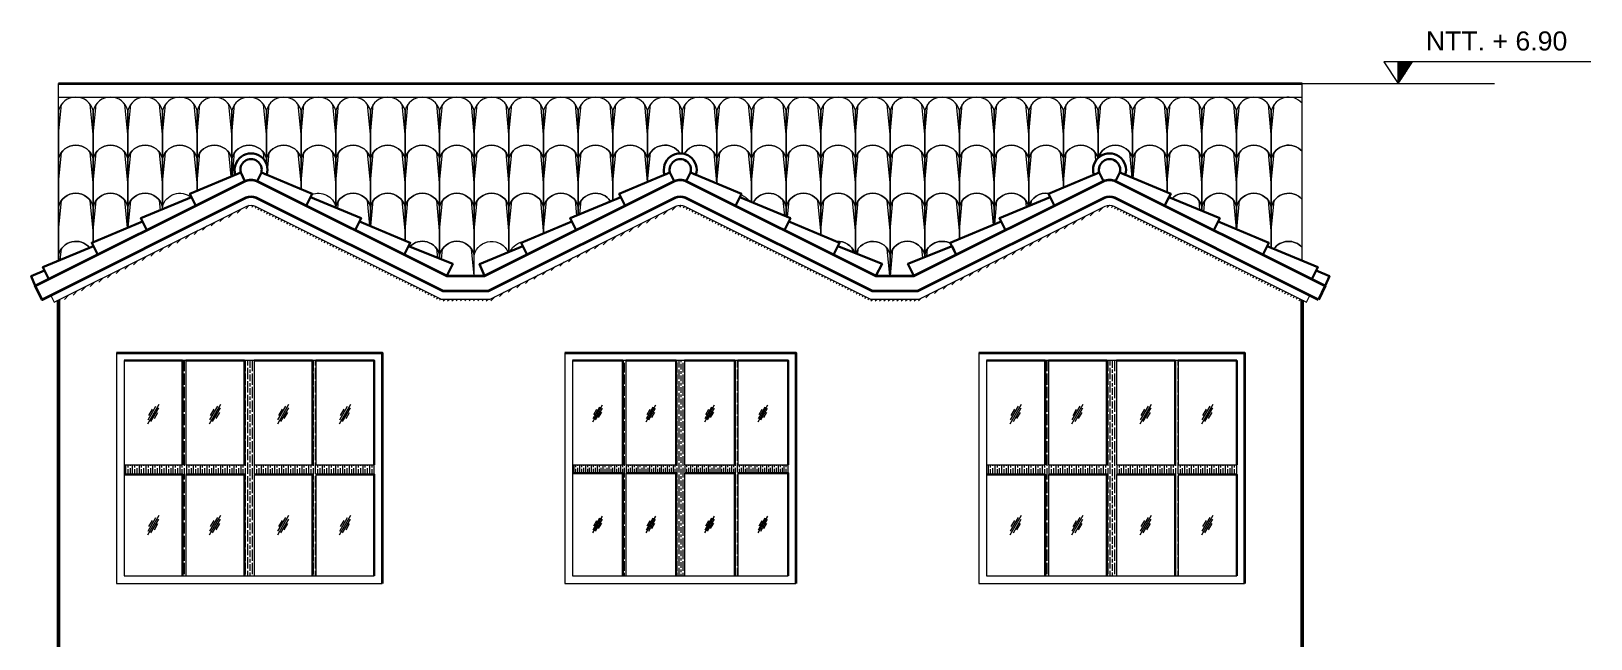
# Model space of a CAD drawing. Extents: x -23.8 to 23.6, y 264.2 to 287.5.
# Drawn here: x 5.19 to 13.29, y 270.2 to 273.36 of the extents above; entities that cross this region are included whole.
import ezdxf
from ezdxf.enums import TextEntityAlignment as Align

# ---------------------------------------------------------------- set-up
doc = ezdxf.new("R2010")
doc.units = 0
doc.header["$LTSCALE"] = 4
doc.linetypes.add('DASHED', pattern=[19.05, 12.7, -6.35])
doc.layers.get('0').update_dxf_attribs({"linetype": 'CONTINUOUS'})
for name, color, linetype, lineweight in [('DETALLE', 55, 'CONTINUOUS', 35), ('MADERA', 43, 'CONTINUOUS', 13), ('MURO', 5, 'CONTINUOUS', 50), ('NIVELES', 31, 'CONTINUOUS', 5), ('SOMBREADO', 21, 'CONTINUOUS', 5), ('TEJA ANDINA', 12, 'CONTINUOUS', 18), ('VENTANA', 140, 'CONTINUOUS', 15)]:
    doc.layers.add(name, color=color, linetype=linetype, lineweight=lineweight)
doc.layers.add('TEXTO', color=7, linetype='CONTINUOUS')
doc.styles.get("Standard").update_dxf_attribs({"font": 'arial.ttf'})

# ---------------------------------------------------------------- blocks, each defined once
blk = doc.blocks.new('NC')
at = {"layer": 'NIVELES', "ltscale": 0.5}
h = blk.add_hatch(dxfattribs=at)
h.set_pattern_fill('ANSI31', color=256, scale=0.001, style=0)
h.set_pattern_definition([(45, (-1491.113117, -560.334688), (-0.00224506403, 0.00224506403), [])])
h.paths.add_polyline_path([(0, 0), (0.0751, 0.1144), (0, 0.1144)])
blk.add_line((1.009, 0.1144), (-0.0751, 0.1144), dxfattribs=at)
at = {"layer": 'NIVELES'}
blk.add_line((0, 0), (0, 0.1144), dxfattribs=at)
at = {"layer": 'NIVELES', "ltscale": 0.5}
blk.add_lwpolyline([(-0.0751, 0.1144), (0, 0), (0.0751, 0.1144)], dxfattribs=at)
blk = doc.blocks.new('*U64')
at = {"xscale": -0.9910590026452635, "yscale": 0.9910590026452635, "zscale": 0.9910590026452635}
blk.add_blockref('NC', (0, 0.001), dxfattribs=at)
at = {"layer": 'TEXTO', "color": 4}
blk.add_attdef('NPT.+0.15', text='', height=0.0991, dxfattribs=at).set_placement((-0.5118, 0.2231), align=Align.MIDDLE_CENTER)

msp = doc.modelspace()

# ---------------------------------------------------------------- hatches: boundary and pattern name
at = {"layer": 'SOMBREADO', "lineweight": 0}
h = msp.add_hatch(dxfattribs=at)
h.set_pattern_fill('ANSI31', color=256, scale=0.005, angle=180)
h.set_pattern_definition([(225, (-3.569041, -11.068639), (0.01122532015, -0.01122532015), [])])
edge = h.paths.add_edge_path()
edge.add_line((5.3327, 271.9593), (5.3327, 271.9482))
edge.add_line((5.3327, 271.9482), (6.3148, 272.4392))
edge.add_arc((6.3327, 272.4034), 0.04, 63.43495, 116.56505, ccw=False)
edge.add_line((6.3506, 272.4392), (7.3186, 271.9552))
edge.add_line((7.3186, 271.9552), (7.5769, 271.9552))
edge.add_line((7.5769, 271.9552), (8.5448, 272.4392))
edge.add_arc((8.5627, 272.4034), 0.04, 63.43495, 116.56505, ccw=False)
edge.add_line((8.5806, 272.4392), (9.5486, 271.9552))
edge.add_line((9.5486, 271.9552), (9.8069, 271.9552))
edge.add_line((9.8069, 271.9552), (10.7748, 272.4392))
edge.add_arc((10.7927, 272.4034), 0.04, 63.43495, 116.56505, ccw=False)
edge.add_line((10.8106, 272.4392), (11.7927, 271.9482))
edge.add_line((11.7927, 271.9482), (11.7927, 271.9593))
edge.add_line((11.7927, 271.9593), (10.8151, 272.4482))
edge.add_arc((10.7927, 272.4034), 0.05, 63.43495, 116.56505)
edge.add_line((10.7704, 272.4482), (9.8045, 271.9652))
edge.add_line((9.8045, 271.9652), (9.5509, 271.9652))
edge.add_line((9.5509, 271.9652), (8.5851, 272.4482))
edge.add_arc((8.5627, 272.4034), 0.05, 63.43495, 116.56505)
edge.add_line((8.5404, 272.4482), (7.5745, 271.9652))
edge.add_line((7.5745, 271.9652), (7.3209, 271.9652))
edge.add_line((7.3209, 271.9652), (6.3551, 272.4482))
edge.add_arc((6.3327, 272.4034), 0.05, 63.43495, 116.56505)
edge.add_line((6.3104, 272.4482), (5.3327, 271.9593))
at = {"layer": 'SOMBREADO'}
h = msp.add_hatch(dxfattribs=at)
h.set_pattern_fill('GOST_WOOD', color=256, scale=0.005867)
h.set_pattern_definition([(90, (8.99148, 46.748338), (0.0352020694, 0), [0.058670116, -0.011734023]), (90, (9.003216, 46.736604), (0.0352020694, 0), [0.0352020694, -0.0088005173, 0.0176010347, -0.0088005173]), (90, (9.01495, 46.719003), (0.0352020694, 0), [0.058670116, -0.011734023])])
h.paths.add_polyline_path([(6.3486, 271.1036), (6.3486, 271.6452), (6.2983, 271.6452), (6.2983, 271.1036), (5.9944, 271.1036), (5.9944, 271.6452), (5.9776, 271.6452), (5.9776, 271.1036), (5.6737, 271.1036), (5.6737, 271.0533), (5.9776, 271.0533), (5.9776, 270.5252), (5.9944, 270.5252), (5.9944, 271.0533), (6.2983, 271.0533), (6.2983, 270.5252), (6.3486, 270.5252), (6.3486, 271.0533), (6.6525, 271.0533), (6.6525, 270.5252), (6.6693, 270.5252), (6.6693, 271.0533), (6.9732, 271.0533), (6.9732, 271.1036), (6.6693, 271.1036), (6.6693, 271.6452), (6.6525, 271.6452), (6.6525, 271.1036)])
h = msp.add_hatch(dxfattribs=at)
h.set_pattern_fill('GOST_WOOD', color=256, scale=0.005057)
h.set_pattern_definition([(90, (10.862665, 77.741653), (0.030339059, 0), [0.050565098, -0.01011302]), (90, (10.872778, 77.73154), (0.030339059, 0), [0.030339059, -0.0075847647, 0.0151695294, -0.0075847647]), (90, (10.88289, 77.71637), (0.030339059, 0), [0.050565098, -0.01011302])])
h.paths.add_polyline_path([(8.5849, 271.1032), (8.5849, 271.6452), (8.5415, 271.6452), (8.5415, 271.1032), (8.2796, 271.1032), (8.2796, 271.6452), (8.2651, 271.6452), (8.2651, 271.1032), (8.0032, 271.1032), (8.0032, 271.0599), (8.2651, 271.0599), (8.2651, 270.5252), (8.2796, 270.5252), (8.2796, 271.0599), (8.5415, 271.0599), (8.5415, 270.5252), (8.5849, 270.5252), (8.5849, 271.0599), (8.8468, 271.0599), (8.8468, 270.5252), (8.8613, 270.5252), (8.8613, 271.0599), (9.1232, 271.0599), (9.1232, 271.1032), (8.8613, 271.1032), (8.8613, 271.6452), (8.8468, 271.6452), (8.8468, 271.1032)])
h = msp.add_hatch(dxfattribs=at)
h.set_pattern_fill('GOST_WOOD', color=256, scale=0.005867)
h.set_pattern_definition([(90, (13.471958, 46.748338), (0.0352020694, 0), [0.058670116, -0.011734023]), (90, (13.483692, 46.736604), (0.0352020694, 0), [0.0352020694, -0.0088005173, 0.0176010347, -0.0088005173]), (90, (13.495426, 46.719003), (0.0352020694, 0), [0.058670116, -0.011734023])])
h.paths.add_polyline_path([(10.8291, 271.1036), (10.8291, 271.6452), (10.7788, 271.6452), (10.7788, 271.1036), (10.4748, 271.1036), (10.4748, 271.6452), (10.4581, 271.6452), (10.4581, 271.1036), (10.1542, 271.1036), (10.1542, 271.0533), (10.4581, 271.0533), (10.4581, 270.5252), (10.4748, 270.5252), (10.4748, 271.0533), (10.7788, 271.0533), (10.7788, 270.5252), (10.8291, 270.5252), (10.8291, 271.0533), (11.133, 271.0533), (11.133, 270.5252), (11.1498, 270.5252), (11.1498, 271.0533), (11.4537, 271.0533), (11.4537, 271.1036), (11.1498, 271.1036), (11.1498, 271.6452), (11.133, 271.6452), (11.133, 271.1036)])

# ---------------------------------------------------------------- linework, layer by layer
at = {"layer": 'DETALLE'}
msp.add_line((5.3327, 273.0852), (11.7927, 273.0852), dxfattribs=at)
at = {"layer": 'DETALLE', "lineweight": 13}
for p, q in [((5.3327, 272.1648), (5.3327, 273.0852)), ((11.7927, 272.1648), (11.7927, 273.0852)), ((5.3327, 273.0152), (11.7927, 273.0152))]:
    msp.add_line(p, q, dxfattribs=at)
at = {"layer": 'DETALLE'}
msp.add_lwpolyline([(11.8777, 271.9616), (10.8196, 272.4906, 0.236068), (10.7659, 272.4906), (9.7951, 272.0052), (9.5604, 272.0052), (8.5896, 272.4906, 0.236068), (8.5359, 272.4906), (7.5651, 272.0052), (7.3304, 272.0052), (6.3596, 272.4906, 0.236068), (6.3059, 272.4906), (5.2478, 271.9616), (5.212, 272.0331), (6.3014, 272.5779, -0.236068), (6.364, 272.5779), (7.3493, 272.0852), (7.5462, 272.0852), (8.5314, 272.5779, -0.236068), (8.594, 272.5779), (9.5793, 272.0852), (9.7762, 272.0852), (10.7614, 272.5779, -0.236068), (10.824, 272.5779), (11.9135, 272.0331)], format="xyb", close=True, dxfattribs=at)
at = {"layer": 'DETALLE', "color": 253, "lineweight": 13}
msp.add_lwpolyline([(5.2925, 271.9839), (5.3104, 271.9482), (6.3104, 272.4482, -0.236068), (6.3551, 272.4482), (7.3209, 271.9652), (7.5745, 271.9652), (8.5404, 272.4482, -0.236068), (8.5851, 272.4482), (9.5509, 271.9652), (9.8045, 271.9652), (10.7704, 272.4482, -0.236068), (10.8151, 272.4482), (11.8151, 271.9482), (11.833, 271.9839)], format="xyb", dxfattribs=at)
at = {"layer": 'MADERA'}
for points in [[(6.9732, 271.6452), (5.6737, 271.6452), (5.6737, 270.5252), (6.9732, 270.5252)], [(6.9732, 271.6452), (5.6737, 271.6452), (5.6737, 270.5252), (6.9732, 270.5252)], [(5.9776, 271.6452), (5.6737, 271.6452), (5.6737, 271.1036), (5.9776, 271.1036)], [(6.2983, 271.6452), (5.9944, 271.6452), (5.9944, 271.1036), (6.2983, 271.1036)], [(6.6525, 271.6452), (6.3486, 271.6452), (6.3486, 271.1036), (6.6525, 271.1036)], [(6.9732, 271.6452), (6.6693, 271.6452), (6.6693, 271.1036), (6.9732, 271.1036)], [(9.1232, 271.6452), (8.0032, 271.6452), (8.0032, 270.5252), (9.1232, 270.5252)], [(9.1232, 271.6452), (8.0032, 271.6452), (8.0032, 270.5252), (9.1232, 270.5252)], [(8.2651, 271.6452), (8.0032, 271.6452), (8.0032, 271.1032), (8.2651, 271.1032)], [(8.5415, 271.6452), (8.2796, 271.6452), (8.2796, 271.1032), (8.5415, 271.1032)], [(8.8468, 271.6452), (8.5849, 271.6452), (8.5849, 271.1032), (8.8468, 271.1032)], [(9.1232, 271.6452), (8.8613, 271.6452), (8.8613, 271.1032), (9.1232, 271.1032)], [(11.4537, 271.6452), (10.1532, 271.6452), (10.1532, 270.5252), (11.4537, 270.5252)], [(11.4537, 271.6452), (10.1542, 271.6452), (10.1542, 270.5252), (11.4537, 270.5252)], [(10.4581, 271.6452), (10.1542, 271.6452), (10.1542, 271.1036), (10.4581, 271.1036)], [(10.7788, 271.6452), (10.4748, 271.6452), (10.4748, 271.1036), (10.7788, 271.1036)], [(11.133, 271.6452), (10.8291, 271.6452), (10.8291, 271.1036), (11.133, 271.1036)], [(11.4537, 271.6452), (11.1498, 271.6452), (11.1498, 271.1036), (11.4537, 271.1036)], [(5.9776, 271.0533), (5.6737, 271.0533), (5.6737, 270.5252), (5.9776, 270.5252)], [(6.2983, 271.0533), (5.9944, 271.0533), (5.9944, 270.5252), (6.2983, 270.5252)], [(6.6525, 271.0533), (6.3486, 271.0533), (6.3486, 270.5252), (6.6525, 270.5252)], [(6.9732, 271.0533), (6.6693, 271.0533), (6.6693, 270.5252), (6.9732, 270.5252)], [(8.2651, 271.0599), (8.0032, 271.0599), (8.0032, 270.5252), (8.2651, 270.5252)], [(8.5415, 271.0599), (8.2796, 271.0599), (8.2796, 270.5252), (8.5415, 270.5252)], [(8.8468, 271.0599), (8.5849, 271.0599), (8.5849, 270.5252), (8.8468, 270.5252)], [(9.1232, 271.0599), (8.8613, 271.0599), (8.8613, 270.5252), (9.1232, 270.5252)], [(10.4581, 271.0533), (10.1542, 271.0533), (10.1542, 270.5252), (10.4581, 270.5252)], [(10.7788, 271.0533), (10.4748, 271.0533), (10.4748, 270.5252), (10.7788, 270.5252)], [(11.133, 271.0533), (10.8291, 271.0533), (10.8291, 270.5252), (11.133, 270.5252)], [(11.4537, 271.0533), (11.1498, 271.0533), (11.1498, 270.5252), (11.4537, 270.5252)]]:
    msp.add_lwpolyline(points, close=True, dxfattribs=at)
at = {"layer": 'MADERA', "lineweight": 30}
for points in [[(5.6737, 271.6452), (5.9776, 271.6452), (5.9776, 271.1036)], [(5.9944, 271.6452), (6.2983, 271.6452), (6.2983, 271.1036)], [(6.3486, 271.6452), (6.6525, 271.6452), (6.6525, 271.1036)], [(6.6693, 271.6452), (6.9732, 271.6452), (6.9732, 271.1036)], [(8.0032, 271.6452), (8.2651, 271.6452), (8.2651, 271.1032)], [(8.2796, 271.6452), (8.5415, 271.6452), (8.5415, 271.1032)], [(8.5849, 271.6452), (8.8468, 271.6452), (8.8468, 271.1032)], [(8.8613, 271.6452), (9.1232, 271.6452), (9.1232, 271.1032)], [(10.1542, 271.6452), (10.4581, 271.6452), (10.4581, 271.1036)], [(10.4748, 271.6452), (10.7788, 271.6452), (10.7788, 271.1036)], [(10.8291, 271.6452), (11.133, 271.6452), (11.133, 271.1036)], [(11.1498, 271.6452), (11.4537, 271.6452), (11.4537, 271.1036)], [(5.6737, 271.0533), (5.9776, 271.0533), (5.9776, 270.5252)], [(5.9944, 271.0533), (6.2983, 271.0533), (6.2983, 270.5252)], [(6.3486, 271.0533), (6.6525, 271.0533), (6.6525, 270.5252)], [(6.6693, 271.0533), (6.9732, 271.0533), (6.9732, 270.5252)], [(8.0032, 271.0599), (8.2651, 271.0599), (8.2651, 270.5252)], [(8.2796, 271.0599), (8.5415, 271.0599), (8.5415, 270.5252)], [(8.5849, 271.0599), (8.8468, 271.0599), (8.8468, 270.5252)], [(8.8613, 271.0599), (9.1232, 271.0599), (9.1232, 270.5252)], [(10.1542, 271.0533), (10.4581, 271.0533), (10.4581, 270.5252)], [(10.4748, 271.0533), (10.7788, 271.0533), (10.7788, 270.5252)], [(10.8291, 271.0533), (11.133, 271.0533), (11.133, 270.5252)], [(11.1498, 271.0533), (11.4537, 271.0533), (11.4537, 270.5252)]]:
    msp.add_lwpolyline(points, dxfattribs=at)
at = {"layer": 'MURO'}
for p, q in [((5.3327, 266.3352), (5.3327, 271.9593)), ((11.7927, 266.3352), (11.7927, 271.9593))]:
    msp.add_line(p, q, dxfattribs=at)
at = {"layer": 'NIVELES', "linetype": 'DASHED', "ltscale": 0.1}
msp.add_line((11.7927, 273.0852), (12.7927, 273.0852), dxfattribs=at)
at = {"layer": 'TEJA ANDINA'}
for p, q in [((5.3327, 272.8202), (5.3476, 272.9769)), ((5.5127, 272.8202), (5.4979, 272.9769)), ((5.5127, 272.8202), (5.5276, 272.9769)), ((5.6927, 272.8202), (5.6779, 272.9769)), ((5.6927, 272.8202), (5.7076, 272.9769)), ((5.8727, 272.8202), (5.8579, 272.9769)), ((5.8727, 272.8202), (5.8876, 272.9769)), ((6.0527, 272.8202), (6.0379, 272.9769)), ((6.0527, 272.8202), (6.0676, 272.9769)), ((6.2327, 272.8202), (6.2179, 272.9769)), ((6.2327, 272.8202), (6.2476, 272.9769)), ((6.4127, 272.8202), (6.3979, 272.9769)), ((6.4127, 272.8202), (6.4276, 272.9769)), ((6.5927, 272.8202), (6.5779, 272.9769)), ((6.5927, 272.8202), (6.6076, 272.9769)), ((6.7727, 272.8202), (6.7579, 272.9769)), ((6.7727, 272.8202), (6.7876, 272.9769)), ((6.9527, 272.8202), (6.9379, 272.9769)), ((6.9527, 272.8202), (6.9676, 272.9769)), ((7.1327, 272.8202), (7.1179, 272.9769)), ((7.1327, 272.8202), (7.1476, 272.9769)), ((7.3127, 272.8202), (7.2979, 272.9769)), ((7.3127, 272.8202), (7.3276, 272.9769)), ((7.4927, 272.8202), (7.4779, 272.9769)), ((7.4927, 272.8202), (7.5076, 272.9769)), ((7.6727, 272.8202), (7.6579, 272.9769)), ((7.6727, 272.8202), (7.6876, 272.9769)), ((7.8527, 272.8202), (7.8379, 272.9769)), ((7.8527, 272.8202), (7.8676, 272.9769)), ((8.0327, 272.8202), (8.0179, 272.9769)), ((8.0327, 272.8202), (8.0476, 272.9769)), ((8.2127, 272.8202), (8.1979, 272.9769)), ((8.2127, 272.8202), (8.2276, 272.9769)), ((8.3927, 272.8202), (8.3779, 272.9769)), ((8.3927, 272.8202), (8.4076, 272.9769)), ((8.5727, 272.8202), (8.5579, 272.9769)), ((8.5727, 272.8202), (8.5876, 272.9769)), ((8.7527, 272.8202), (8.7379, 272.9769)), ((8.7527, 272.8202), (8.7676, 272.9769)), ((8.9327, 272.8202), (8.9179, 272.9769)), ((8.9327, 272.8202), (8.9476, 272.9769)), ((9.1127, 272.8202), (9.0979, 272.9769)), ((9.1127, 272.8202), (9.1276, 272.9769)), ((9.2927, 272.8202), (9.2779, 272.9769)), ((9.2927, 272.8202), (9.3076, 272.9769)), ((9.4727, 272.8202), (9.4579, 272.9769)), ((9.4727, 272.8202), (9.4876, 272.9769)), ((9.6527, 272.8202), (9.6379, 272.9769)), ((9.6527, 272.8202), (9.6676, 272.9769)), ((9.8327, 272.8202), (9.8179, 272.9769)), ((9.8327, 272.8202), (9.8476, 272.9769)), ((10.0127, 272.8202), (9.9979, 272.9769)), ((10.0127, 272.8202), (10.0276, 272.9769)), ((10.1927, 272.8202), (10.1779, 272.9769)), ((10.1927, 272.8202), (10.2076, 272.9769)), ((10.3727, 272.8202), (10.3579, 272.9769)), ((10.3727, 272.8202), (10.3876, 272.9769)), ((10.5527, 272.8202), (10.5379, 272.9769)), ((10.5527, 272.8202), (10.5676, 272.9769)), ((10.7327, 272.8202), (10.7179, 272.9769)), ((10.7327, 272.8202), (10.7476, 272.9769)), ((10.9127, 272.8202), (10.8979, 272.9769)), ((10.9127, 272.8202), (10.9276, 272.9769)), ((11.0927, 272.8202), (11.0779, 272.9769)), ((11.0927, 272.8202), (11.1076, 272.9769)), ((11.2727, 272.8202), (11.2579, 272.9769)), ((11.2727, 272.8202), (11.2876, 272.9769)), ((11.4527, 272.8202), (11.4379, 272.9769)), ((11.4527, 272.8202), (11.4676, 272.9769)), ((11.6327, 272.8202), (11.6179, 272.9769)), ((11.6327, 272.8202), (11.6476, 272.9769)), ((5.3327, 272.5702), (5.3476, 272.7269)), ((5.5127, 272.5702), (5.4979, 272.7269)), ((5.5127, 272.5702), (5.5276, 272.7269)), ((5.6927, 272.5702), (5.6779, 272.7269)), ((5.6927, 272.5702), (5.7076, 272.7269)), ((5.8727, 272.5702), (5.8579, 272.7269)), ((5.8727, 272.5702), (5.8876, 272.7269)), ((6.0527, 272.5702), (6.0379, 272.7269)), ((6.0527, 272.5702), (6.0676, 272.7269)), ((6.2297, 272.6021), (6.2179, 272.7269)), ((6.236, 272.6047), (6.2476, 272.7269)), ((6.4016, 272.6878), (6.3979, 272.7269)), ((6.4165, 272.6101), (6.4276, 272.7269)), ((6.5927, 272.5702), (6.5779, 272.7269)), ((6.5927, 272.5702), (6.6076, 272.7269)), ((6.7727, 272.5702), (6.7579, 272.7269)), ((6.7727, 272.5702), (6.7876, 272.7269)), ((6.9527, 272.5702), (6.9379, 272.7269)), ((6.9527, 272.5702), (6.9676, 272.7269)), ((7.1327, 272.5702), (7.1179, 272.7269)), ((7.1327, 272.5702), (7.1476, 272.7269)), ((7.3127, 272.5702), (7.2979, 272.7269)), ((7.3127, 272.5702), (7.3276, 272.7269)), ((7.4927, 272.5702), (7.4779, 272.7269)), ((7.4927, 272.5702), (7.5076, 272.7269)), ((7.6727, 272.5702), (7.6579, 272.7269)), ((7.6727, 272.5702), (7.6876, 272.7269)), ((7.8527, 272.5702), (7.8379, 272.7269)), ((7.8527, 272.5702), (7.8676, 272.7269)), ((8.0327, 272.5702), (8.0179, 272.7269)), ((8.0327, 272.5702), (8.0476, 272.7269)), ((8.2127, 272.5702), (8.1979, 272.7269)), ((8.2127, 272.5702), (8.2276, 272.7269)), ((8.3924, 272.5741), (8.3779, 272.7269)), ((8.3931, 272.5744), (8.4076, 272.7269)), ((8.5583, 272.7225), (8.5579, 272.7269)), ((8.5868, 272.7191), (8.5876, 272.7269)), ((8.7527, 272.5702), (8.7379, 272.7269)), ((8.7527, 272.5702), (8.7676, 272.7269)), ((8.9327, 272.5702), (8.9179, 272.7269)), ((8.9327, 272.5702), (8.9476, 272.7269)), ((9.1127, 272.5702), (9.0979, 272.7269)), ((9.1127, 272.5702), (9.1276, 272.7269)), ((9.2927, 272.5702), (9.2779, 272.7269)), ((9.2927, 272.5702), (9.3076, 272.7269)), ((9.4727, 272.5702), (9.4579, 272.7269)), ((9.4727, 272.5702), (9.4876, 272.7269)), ((9.6527, 272.5702), (9.6379, 272.7269)), ((9.6527, 272.5702), (9.6676, 272.7269)), ((9.8327, 272.5702), (9.8179, 272.7269)), ((9.8327, 272.5702), (9.8476, 272.7269)), ((10.0127, 272.5702), (9.9979, 272.7269)), ((10.0127, 272.5702), (10.0276, 272.7269)), ((10.1927, 272.5702), (10.1779, 272.7269)), ((10.1927, 272.5702), (10.2076, 272.7269)), ((10.3727, 272.5702), (10.3579, 272.7269)), ((10.3727, 272.5702), (10.3876, 272.7269)), ((10.5527, 272.5702), (10.5379, 272.7269)), ((10.5527, 272.5702), (10.5676, 272.7269)), ((10.7219, 272.685), (10.7179, 272.7269)), ((10.7458, 272.7086), (10.7476, 272.7269)), ((10.9103, 272.596), (10.8979, 272.7269)), ((10.915, 272.5941), (10.9276, 272.7269)), ((11.0927, 272.5702), (11.0779, 272.7269)), ((11.0927, 272.5702), (11.1076, 272.7269)), ((11.2727, 272.5702), (11.2579, 272.7269)), ((11.2727, 272.5702), (11.2876, 272.7269)), ((11.4527, 272.5702), (11.4379, 272.7269)), ((11.4527, 272.5702), (11.4676, 272.7269)), ((11.6327, 272.5702), (11.6179, 272.7269)), ((11.6327, 272.5702), (11.6476, 272.7269)), ((5.3327, 272.3202), (5.3476, 272.4769)), ((5.5127, 272.3202), (5.4979, 272.4769)), ((5.5127, 272.3202), (5.5276, 272.4769)), ((5.6913, 272.3353), (5.6779, 272.4769)), ((5.6943, 272.3365), (5.7076, 272.4769)), ((5.8625, 272.428), (5.8579, 272.4769)), ((6.7837, 272.436), (6.7876, 272.4769)), ((6.9504, 272.3452), (6.9379, 272.4769)), ((6.9549, 272.3433), (6.9676, 272.4769)), ((7.1327, 272.3202), (7.1179, 272.4769)), ((7.1327, 272.3202), (7.1476, 272.4769)), ((7.3127, 272.3202), (7.2979, 272.4769)), ((7.3127, 272.3202), (7.3276, 272.4769)), ((7.4927, 272.3202), (7.4779, 272.4769)), ((7.4927, 272.3202), (7.5076, 272.4769)), ((7.6727, 272.3202), (7.6579, 272.4769)), ((7.6727, 272.3202), (7.6876, 272.4769)), ((7.8527, 272.3202), (7.8379, 272.4769)), ((7.8527, 272.3202), (7.8676, 272.4769)), ((8.0252, 272.4), (8.0179, 272.4769)), ((8.0409, 272.4066), (8.0476, 272.4769)), ((8.1983, 272.4719), (8.1979, 272.4769)), ((8.9464, 272.464), (8.9476, 272.4769)), ((9.1054, 272.3979), (9.0979, 272.4769)), ((9.1195, 272.392), (9.1276, 272.4769)), ((9.2927, 272.3202), (9.2779, 272.4769)), ((9.2927, 272.3202), (9.3076, 272.4769)), ((9.4727, 272.3202), (9.4579, 272.4769)), ((9.4727, 272.3202), (9.4876, 272.4769)), ((9.6527, 272.3202), (9.6379, 272.4769)), ((9.6527, 272.3202), (9.6676, 272.4769)), ((9.8327, 272.3202), (9.8179, 272.4769)), ((9.8327, 272.3202), (9.8476, 272.4769)), ((10.0127, 272.3202), (9.9979, 272.4769)), ((10.0127, 272.3202), (10.0276, 272.4769)), ((10.1898, 272.3513), (10.1779, 272.4769)), ((10.1959, 272.3538), (10.2076, 272.4769)), ((10.361, 272.444), (10.3579, 272.4769)), ((10.3854, 272.4541), (10.3876, 272.4769)), ((11.2625, 272.4282), (11.2579, 272.4769)), ((11.2822, 272.42), (11.2876, 272.4769)), ((11.452, 272.3279), (11.4379, 272.4769)), ((11.4534, 272.3273), (11.4676, 272.4769)), ((11.6327, 272.3202), (11.6179, 272.4769)), ((11.6327, 272.3202), (11.6476, 272.4769)), ((5.3421, 272.1687), (5.3476, 272.2269)), ((7.3024, 272.1793), (7.2979, 272.2269)), ((7.3223, 272.1713), (7.3276, 272.2269)), ((7.4913, 272.0852), (7.4779, 272.2269)), ((9.4596, 272.2086), (9.4579, 272.2269)), ((9.4849, 272.1984), (9.4876, 272.2269)), ((9.6513, 272.0852), (9.6379, 272.2269)), ((9.6541, 272.0852), (9.6676, 272.2269)), ((9.8224, 272.1791), (9.8179, 272.2269)), ((9.8439, 272.1877), (9.8476, 272.2269)), ((11.6474, 272.2251), (11.6476, 272.2269))]:
    msp.add_line(p, q, dxfattribs=at)
for points in [[(5.5127, 272.9452, 0.777778), (5.3327, 272.9452), (5.3327, 272.6952, -0.777778), (5.5127, 272.6952)], [(5.6927, 272.9452, 0.777778), (5.5127, 272.9452), (5.5127, 272.6952, -0.777778), (5.6927, 272.6952)], [(5.8727, 272.9452, 0.777778), (5.6927, 272.9452), (5.6927, 272.6952, -0.777778), (5.8727, 272.6952)], [(6.0527, 272.9452, 0.777778), (5.8727, 272.9452), (5.8727, 272.6952, -0.777778), (6.0527, 272.6952)], [(6.2327, 272.9452, 0.777778), (6.0527, 272.9452), (6.0527, 272.6952, -0.777778), (6.2327, 272.6952)], [(6.4127, 272.9452, 0.777778), (6.2327, 272.9452), (6.2327, 272.6952, -0.777778), (6.4127, 272.6952)], [(6.5927, 272.9452, 0.777778), (6.4127, 272.9452), (6.4127, 272.6952, -0.777778), (6.5927, 272.6952)], [(6.7727, 272.9452, 0.777778), (6.5927, 272.9452), (6.5927, 272.6952, -0.777778), (6.7727, 272.6952)], [(6.9527, 272.9452, 0.777778), (6.7727, 272.9452), (6.7727, 272.6952, -0.777778), (6.9527, 272.6952)], [(7.1327, 272.9452, 0.777778), (6.9527, 272.9452), (6.9527, 272.6952, -0.777778), (7.1327, 272.6952)], [(7.3127, 272.9452, 0.777778), (7.1327, 272.9452), (7.1327, 272.6952, -0.777778), (7.3127, 272.6952)], [(7.4927, 272.9452, 0.777778), (7.3127, 272.9452), (7.3127, 272.6952, -0.777778), (7.4927, 272.6952)], [(7.6727, 272.9452, 0.777778), (7.4927, 272.9452), (7.4927, 272.6952, -0.777778), (7.6727, 272.6952)], [(7.8527, 272.9452, 0.777778), (7.6727, 272.9452), (7.6727, 272.6952, -0.777778), (7.8527, 272.6952)], [(8.0327, 272.9452, 0.777778), (7.8527, 272.9452), (7.8527, 272.6952, -0.777778), (8.0327, 272.6952)], [(8.2127, 272.9452, 0.777778), (8.0327, 272.9452), (8.0327, 272.6952, -0.777778), (8.2127, 272.6952)], [(8.3927, 272.9452, 0.777778), (8.2127, 272.9452), (8.2127, 272.6952, -0.777778), (8.3927, 272.6952)], [(8.9327, 272.9452, 0.777778), (8.7527, 272.9452), (8.7527, 272.6952, -0.777778), (8.9327, 272.6952)], [(9.1127, 272.9452, 0.777778), (8.9327, 272.9452), (8.9327, 272.6952, -0.777778), (9.1127, 272.6952)], [(9.2927, 272.9452, 0.777778), (9.1127, 272.9452), (9.1127, 272.6952, -0.777778), (9.2927, 272.6952)], [(9.4727, 272.9452, 0.777778), (9.2927, 272.9452), (9.2927, 272.6952, -0.777778), (9.4727, 272.6952)], [(9.6527, 272.9452, 0.777778), (9.4727, 272.9452), (9.4727, 272.6952, -0.777778), (9.6527, 272.6952)], [(9.8327, 272.9452, 0.777778), (9.6527, 272.9452), (9.6527, 272.6952, -0.777778), (9.8327, 272.6952)], [(10.0127, 272.9452, 0.777778), (9.8327, 272.9452), (9.8327, 272.6952, -0.777778), (10.0127, 272.6952)], [(10.1927, 272.9452, 0.777778), (10.0127, 272.9452), (10.0127, 272.6952, -0.777778), (10.1927, 272.6952)], [(10.3727, 272.9452, 0.777778), (10.1927, 272.9452), (10.1927, 272.6952, -0.777778), (10.3727, 272.6952)], [(10.5527, 272.9452, 0.777778), (10.3727, 272.9452), (10.3727, 272.6952, -0.777778), (10.5527, 272.6952)], [(10.7327, 272.9452, 0.777778), (10.5527, 272.9452), (10.5527, 272.6952, -0.777778), (10.7327, 272.6952)], [(10.9127, 272.9452, 0.777778), (10.7327, 272.9452), (10.7327, 272.6952, -0.777778), (10.9127, 272.6952)], [(11.0927, 272.9452, 0.777778), (10.9127, 272.9452), (10.9127, 272.6952, -0.777778), (11.0927, 272.6952)], [(11.2727, 272.9452, 0.777778), (11.0927, 272.9452), (11.0927, 272.6952, -0.777778), (11.2727, 272.6952)], [(11.4527, 272.9452, 0.777778), (11.2727, 272.9452), (11.2727, 272.6952, -0.777778), (11.4527, 272.6952)], [(11.6327, 272.9452, 0.777778), (11.4527, 272.9452), (11.4527, 272.6952, -0.777778), (11.6327, 272.6952)], [(5.5127, 272.6952, 0.777778), (5.3327, 272.6952), (5.3327, 272.4452, -0.777778), (5.5127, 272.4452)], [(5.6927, 272.6952, 0.777778), (5.5127, 272.6952), (5.5127, 272.4452, -0.777778), (5.6927, 272.4452)], [(5.8727, 272.6952, 0.777778), (5.6927, 272.6952), (5.6927, 272.4452, -0.777778), (5.8727, 272.4452)], [(6.9527, 272.6952, 0.777778), (6.7727, 272.6952), (6.7727, 272.4452, -0.777778), (6.9527, 272.4452)], [(7.1327, 272.6952, 0.777778), (6.9527, 272.6952), (6.9527, 272.4452, -0.777778), (7.1327, 272.4452)], [(7.3127, 272.6952, 0.777778), (7.1327, 272.6952), (7.1327, 272.4452, -0.777778), (7.3127, 272.4452)], [(7.4927, 272.6952, 0.777778), (7.3127, 272.6952), (7.3127, 272.4452, -0.777778), (7.4927, 272.4452)], [(7.6727, 272.6952, 0.777778), (7.4927, 272.6952), (7.4927, 272.4452, -0.777778), (7.6727, 272.4452)], [(7.8527, 272.6952, 0.777778), (7.6727, 272.6952), (7.6727, 272.4452, -0.777778), (7.8527, 272.4452)], [(8.0327, 272.6952, 0.777778), (7.8527, 272.6952), (7.8527, 272.4452, -0.777778), (8.0327, 272.4452)], [(9.2927, 272.6952, 0.777778), (9.1127, 272.6952), (9.1127, 272.4452, -0.777778), (9.2927, 272.4452)], [(9.4727, 272.6952, 0.777778), (9.2927, 272.6952), (9.2927, 272.4452, -0.777778), (9.4727, 272.4452)], [(9.6527, 272.6952, 0.777778), (9.4727, 272.6952), (9.4727, 272.4452, -0.777778), (9.6527, 272.4452)], [(9.8327, 272.6952, 0.777778), (9.6527, 272.6952), (9.6527, 272.4452, -0.777778), (9.8327, 272.4452)], [(10.0127, 272.6952, 0.777778), (9.8327, 272.6952), (9.8327, 272.4452, -0.777778), (10.0127, 272.4452)], [(10.1927, 272.6952, 0.777778), (10.0127, 272.6952), (10.0127, 272.4452, -0.777778), (10.1927, 272.4452)], [(10.3727, 272.6952, 0.777778), (10.1927, 272.6952), (10.1927, 272.4452, -0.777778), (10.3727, 272.4452)], [(11.4527, 272.6952, 0.777778), (11.2727, 272.6952), (11.2727, 272.4452, -0.777778), (11.4527, 272.4452)], [(11.6327, 272.6952, 0.777778), (11.4527, 272.6952), (11.4527, 272.4452, -0.777778), (11.6327, 272.4452)], [(7.4927, 272.4452, 0.777778), (7.3127, 272.4452), (7.3127, 272.1952, -0.777778), (7.4927, 272.1952)], [(9.8327, 272.4452, 0.777778), (9.6527, 272.4452), (9.6527, 272.1952, -0.777778), (9.8327, 272.1952)]]:
    msp.add_lwpolyline(points, format="xyb", close=True, dxfattribs=at)
for points in [[(8.5727, 272.722), (8.5727, 272.9452, 0.777778), (8.3927, 272.9452), (8.3927, 272.6952, -0.655927), (8.5609, 272.7226, -0.655927)], [(8.5831, 272.7201, -0.667018), (8.7527, 272.6952), (8.7527, 272.9452, 0.777778), (8.5727, 272.9452), (8.5727, 272.722)], [(11.7927, 272.9834, 0.604874), (11.6327, 272.9452), (11.6327, 272.6952, -0.604874), (11.7927, 272.7334, -0.604874)], [(6.0527, 272.5286), (6.0527, 272.6952, 0.777778), (5.8727, 272.6952), (5.8727, 272.4452, -0.549663), (6.0217, 272.4941)], [(6.2327, 272.6033), (6.2327, 272.6952, 0.777778), (6.0527, 272.6952), (6.0527, 272.5286)], [(6.4127, 272.6674), (6.4127, 272.6952, 0.777778), (6.2327, 272.6952), (6.2327, 272.6033)], [(6.5927, 272.5369), (6.5927, 272.6952, 0.777778), (6.4127, 272.6952), (6.4127, 272.6674)], [(6.648, 272.5085, -0.454217), (6.7727, 272.4452), (6.7727, 272.6952, 0.777778), (6.5927, 272.6952), (6.5927, 272.5369)], [(8.2127, 272.4779), (8.2127, 272.6952, 0.777778), (8.0327, 272.6952), (8.0327, 272.4452, -0.654345), (8.2006, 272.4729, -0.654345)], [(8.3927, 272.5743), (8.3927, 272.6952, 0.777778), (8.2127, 272.6952), (8.2127, 272.4779)], [(8.5609, 272.7226, 0.655927), (8.3927, 272.6952), (8.3927, 272.5743)], [(8.7527, 272.566), (8.7527, 272.6952, 0.667018), (8.5831, 272.7201)], [(8.9327, 272.4696), (8.9327, 272.6952, 0.777778), (8.7527, 272.6952), (8.7527, 272.566)], [(8.9409, 272.4662, -0.684554), (9.1127, 272.4452), (9.1127, 272.6952, 0.777778), (8.9327, 272.6952), (8.9327, 272.4696)], [(10.5527, 272.5452), (10.5527, 272.6952, 0.777778), (10.3727, 272.6952), (10.3727, 272.4452, -0.388945), (10.4777, 272.514)], [(10.7327, 272.6952, 0.777778), (10.5527, 272.6952), (10.5527, 272.5452)], [(10.9127, 272.595), (10.9127, 272.6952, 0.777778), (10.7327, 272.6952)], [(11.0927, 272.5203), (11.0927, 272.6952, 0.777778), (10.9127, 272.6952), (10.9127, 272.595)], [(11.1174, 272.4884, -0.579823), (11.2727, 272.4452), (11.2727, 272.6952, 0.777778), (11.0927, 272.6952), (11.0927, 272.5203)], [(11.7927, 272.7334, 0.604874), (11.6327, 272.6952), (11.6327, 272.4452, -0.604874), (11.7927, 272.4834, -0.604874)], [(5.5127, 272.2611), (5.5127, 272.4452, 0.777778), (5.3327, 272.4452), (5.3327, 272.1952, -0.612609), (5.4941, 272.2318)], [(5.6927, 272.3359), (5.6927, 272.4452, 0.777778), (5.5127, 272.4452), (5.5127, 272.2611)], [(5.8727, 272.4322), (5.8727, 272.4452, 0.777778), (5.6927, 272.4452), (5.6927, 272.3359)], [(6.9527, 272.3442), (6.9527, 272.4452, 0.777778), (6.7727, 272.4452), (6.7727, 272.4405)], [(7.1327, 272.2695), (7.1327, 272.4452, 0.777778), (6.9527, 272.4452), (6.9527, 272.3442)], [(7.1569, 272.2379, -0.582557), (7.3127, 272.1952), (7.3127, 272.4452, 0.777778), (7.1327, 272.4452), (7.1327, 272.2695)], [(7.6727, 272.2105), (7.6727, 272.4452, 0.777778), (7.4927, 272.4452), (7.4927, 272.1952, -0.718514), (7.6682, 272.2086)], [(7.8527, 272.3068), (7.8527, 272.4452, 0.777778), (7.6727, 272.4452), (7.6727, 272.2105)], [(8.0327, 272.4032), (8.0327, 272.4452, 0.777778), (7.8527, 272.4452), (7.8527, 272.3068)], [(8.2006, 272.4729, 0.654345), (8.0327, 272.4452), (8.0327, 272.4032)], [(8.237, 272.488, -0.051145), (8.2517, 272.5, -0.051145)], [(8.8779, 272.5083, -0.14499), (8.919, 272.4753, -0.14499)], [(9.1127, 272.3949), (9.1127, 272.4452, 0.684554), (8.9409, 272.4662)], [(9.2927, 272.2985), (9.2927, 272.4452, 0.777778), (9.1127, 272.4452), (9.1127, 272.3949)], [(9.4727, 272.2033), (9.4727, 272.4452, 0.777778), (9.2927, 272.4452), (9.2927, 272.2985)], [(9.4749, 272.2025, -0.745695), (9.6527, 272.1952), (9.6527, 272.4452, 0.777778), (9.4727, 272.4452), (9.4727, 272.2033)], [(10.0127, 272.2778), (10.0127, 272.4452, 0.777778), (9.8327, 272.4452), (9.8327, 272.1952, -0.491178), (9.9676, 272.2537, -0.491178)], [(10.1927, 272.3525), (10.1927, 272.4452, 0.777778), (10.0127, 272.4452), (10.0127, 272.2778)], [(10.3727, 272.4452, 0.777778), (10.1927, 272.4452), (10.1927, 272.3525)], [(10.4777, 272.514, 0.388945), (10.3727, 272.4452)], [(11.2727, 272.4239), (11.2727, 272.4452, 0.579823), (11.1174, 272.4884)], [(11.4527, 272.3276), (11.4527, 272.4452, 0.777778), (11.2727, 272.4452), (11.2727, 272.4239)], [(11.6327, 272.2312), (11.6327, 272.4452, 0.777778), (11.4527, 272.4452), (11.4527, 272.3276)], [(11.7927, 272.4834, 0.604874), (11.6327, 272.4452), (11.6327, 272.2312)], [(5.4941, 272.2318, 0.612609), (5.3327, 272.1952), (5.3327, 272.1648)], [(7.3127, 272.1752), (7.3127, 272.1952, 0.582557), (7.1569, 272.2379)], [(7.4927, 272.0852), (7.4927, 272.1952, 0.777778), (7.3127, 272.1952), (7.3127, 272.1752)], [(7.6793, 272.2132, -0.251568), (7.7507, 272.2645, -0.251568)], [(9.3739, 272.2648, -0.340635), (9.4699, 272.2045, -0.340635)], [(9.4699, 272.2045, 0.340635), (9.3739, 272.2648)], [(9.6527, 272.0852), (9.6527, 272.1952, 0.745695), (9.4749, 272.2025)], [(9.8327, 272.1832), (9.8327, 272.1952, 0.777778), (9.6527, 272.1952), (9.6527, 272.0852)], [(9.9676, 272.2537, 0.491178), (9.8327, 272.1952), (9.8327, 272.1832)], [(11.6466, 272.2255, -0.487943), (11.7927, 272.2334, -0.487943)], [(11.7927, 272.2334, 0.487943), (11.6466, 272.2255)]]:
    msp.add_lwpolyline(points, format="xyb", dxfattribs=at)
at = {"layer": 'TEJA ANDINA', "color": 30, "lineweight": 30}
for points in [[(6.2512, 272.611), (6.2791, 272.6226, -1.304373), (6.3864, 272.6226), (6.4143, 272.611, 1.368504)], [(8.4812, 272.611), (8.5091, 272.6226, -1.304373), (8.6164, 272.6226), (8.6443, 272.611, 1.368504)], [(10.8743, 272.611), (10.8464, 272.6226, 1.304373), (10.7391, 272.6226), (10.7112, 272.611, -1.368504)]]:
    msp.add_lwpolyline(points, format="xyb", close=True, dxfattribs=at)
for points in [[(6.3014, 272.5779), (6.2791, 272.6226), (6.0152, 272.513), (6.0465, 272.4504)], [(6.364, 272.5779), (6.3864, 272.6226), (6.6502, 272.513), (6.6189, 272.4504)], [(8.5314, 272.5779), (8.5091, 272.6226), (8.2452, 272.513), (8.2765, 272.4504)], [(8.594, 272.5779), (8.6164, 272.6226), (8.8802, 272.513), (8.8489, 272.4504)], [(10.7614, 272.5779), (10.7391, 272.6226), (10.4752, 272.513), (10.5065, 272.4504)], [(10.824, 272.5779), (10.8464, 272.6226), (11.1102, 272.513), (11.0789, 272.4504)], [(6.0465, 272.4504), (6.0242, 272.4951), (5.7603, 272.3856), (5.7916, 272.3229)], [(6.6189, 272.4504), (6.6413, 272.4951), (6.9052, 272.3856), (6.8739, 272.3229)], [(8.2765, 272.4504), (8.2542, 272.4951), (7.9903, 272.3856), (8.0216, 272.3229)], [(8.8489, 272.4504), (8.8713, 272.4951), (9.1352, 272.3856), (9.1039, 272.3229)], [(10.5065, 272.4504), (10.4842, 272.4951), (10.2203, 272.3856), (10.2516, 272.3229)], [(11.0789, 272.4504), (11.1013, 272.4951), (11.3652, 272.3856), (11.3339, 272.3229)], [(5.7916, 272.3229), (5.7692, 272.3677), (5.5054, 272.2581), (5.5367, 272.1955)], [(6.8739, 272.3229), (6.8962, 272.3677), (7.1601, 272.2581), (7.1288, 272.1955)], [(8.0216, 272.3229), (7.9992, 272.3677), (7.7354, 272.2581), (7.7667, 272.1955)], [(9.1039, 272.3229), (9.1262, 272.3677), (9.3901, 272.2581), (9.3588, 272.1955)], [(10.2516, 272.3229), (10.2292, 272.3677), (9.9654, 272.2581), (9.9967, 272.1955)], [(11.3339, 272.3229), (11.3562, 272.3677), (11.6201, 272.2581), (11.5888, 272.1955)], [(5.5367, 272.1955), (5.5143, 272.2402), (5.2505, 272.1306), (5.2818, 272.068)], [(7.1288, 272.1955), (7.1511, 272.2402), (7.3806, 272.1479), (7.3493, 272.0852)], [(7.7667, 272.1955), (7.7443, 272.2402), (7.5205, 272.1472), (7.5462, 272.0852)], [(9.3588, 272.1955), (9.3811, 272.2402), (9.6106, 272.1479), (9.5793, 272.0852)], [(9.9967, 272.1955), (9.9743, 272.2402), (9.7449, 272.1479), (9.7762, 272.0852)], [(11.5888, 272.1955), (11.6111, 272.2402), (11.875, 272.1306), (11.8437, 272.068)], [(5.2818, 272.068), (5.2594, 272.1128), (5.1908, 272.0842), (5.212, 272.0331)], [(11.8437, 272.068), (11.866, 272.1128), (11.9347, 272.0842), (11.9135, 272.0331)]]:
    msp.add_lwpolyline(points, close=True, dxfattribs=at)
at = {"layer": 'VENTANA', "lineweight": 0}
for p, q in [((5.7964, 271.3167), (5.8549, 271.4184)), ((6.1171, 271.3167), (6.1756, 271.4184)), ((6.4713, 271.3167), (6.5298, 271.4184)), ((6.792, 271.3167), (6.8505, 271.4184)), ((10.2769, 271.3167), (10.3354, 271.4184)), ((10.5975, 271.3167), (10.6561, 271.4184)), ((10.9518, 271.3167), (11.0103, 271.4184)), ((11.2724, 271.3167), (11.331, 271.4184)), ((5.7979, 271.3362), (5.8389, 271.4073)), ((5.8018, 271.3597), (5.8205, 271.3922)), ((5.8124, 271.3278), (5.8534, 271.399)), ((5.8308, 271.343), (5.8495, 271.3755)), ((6.1186, 271.3362), (6.1596, 271.4073)), ((6.1225, 271.3597), (6.1412, 271.3922)), ((6.1331, 271.3278), (6.1741, 271.399)), ((6.1515, 271.343), (6.1702, 271.3755)), ((6.4728, 271.3362), (6.5138, 271.4073)), ((6.4767, 271.3597), (6.4954, 271.3922)), ((6.4873, 271.3278), (6.5283, 271.399)), ((6.5057, 271.343), (6.5244, 271.3755)), ((6.7935, 271.3362), (6.8345, 271.4073)), ((6.7974, 271.3597), (6.8161, 271.3922)), ((6.808, 271.3278), (6.849, 271.399)), ((6.8264, 271.343), (6.8451, 271.3755)), ((8.109, 271.3267), (8.1594, 271.4143)), ((8.1103, 271.3434), (8.1456, 271.4048)), ((8.1136, 271.3637), (8.1297, 271.3917)), ((8.1228, 271.3362), (8.1581, 271.3976)), ((8.1386, 271.3493), (8.1548, 271.3773)), ((8.3853, 271.3267), (8.4358, 271.4143)), ((8.3866, 271.3434), (8.422, 271.4048)), ((8.39, 271.3637), (8.4061, 271.3917)), ((8.3992, 271.3362), (8.4345, 271.3976)), ((8.415, 271.3493), (8.4311, 271.3773)), ((8.6906, 271.3267), (8.7411, 271.4143)), ((8.6919, 271.3434), (8.7272, 271.4048)), ((8.6953, 271.3637), (8.7114, 271.3917)), ((8.7045, 271.3362), (8.7398, 271.3976)), ((8.7203, 271.3493), (8.7364, 271.3773)), ((8.967, 271.3267), (9.0175, 271.4143)), ((8.9683, 271.3434), (9.0036, 271.4048)), ((8.9717, 271.3637), (8.9878, 271.3917)), ((8.9808, 271.3362), (9.0161, 271.3976)), ((8.9967, 271.3493), (9.0128, 271.3773)), ((10.2784, 271.3362), (10.3193, 271.4073)), ((10.2822, 271.3597), (10.3009, 271.3922)), ((10.2929, 271.3278), (10.3339, 271.399)), ((10.3113, 271.343), (10.33, 271.3755)), ((10.5991, 271.3362), (10.64, 271.4073)), ((10.6029, 271.3597), (10.6216, 271.3922)), ((10.6136, 271.3278), (10.6546, 271.399)), ((10.632, 271.343), (10.6507, 271.3755)), ((10.9533, 271.3362), (10.9942, 271.4073)), ((10.9571, 271.3597), (10.9758, 271.3922)), ((10.9678, 271.3278), (11.0088, 271.399)), ((10.9862, 271.343), (11.0049, 271.3755)), ((11.274, 271.3362), (11.3149, 271.4073)), ((11.2778, 271.3597), (11.2965, 271.3922)), ((11.2885, 271.3278), (11.3295, 271.399)), ((11.3069, 271.343), (11.3256, 271.3755)), ((5.7964, 270.7384), (5.8549, 270.8401)), ((5.7979, 270.7579), (5.8389, 270.829)), ((5.8018, 270.7814), (5.8205, 270.8139)), ((5.8124, 270.7495), (5.8534, 270.8207)), ((5.8308, 270.7647), (5.8495, 270.7971)), ((6.1171, 270.7384), (6.1756, 270.8401)), ((6.1186, 270.7579), (6.1596, 270.829)), ((6.1225, 270.7814), (6.1412, 270.8139)), ((6.1331, 270.7495), (6.1741, 270.8207)), ((6.1515, 270.7647), (6.1702, 270.7971)), ((6.4713, 270.7384), (6.5298, 270.8401)), ((6.4728, 270.7579), (6.5138, 270.829)), ((6.4767, 270.7814), (6.4954, 270.8139)), ((6.4873, 270.7495), (6.5283, 270.8207)), ((6.5057, 270.7647), (6.5244, 270.7971)), ((6.792, 270.7384), (6.8505, 270.8401)), ((6.7935, 270.7579), (6.8345, 270.829)), ((6.7974, 270.7814), (6.8161, 270.8139)), ((6.808, 270.7495), (6.849, 270.8207)), ((6.8264, 270.7647), (6.8451, 270.7971)), ((8.109, 270.7487), (8.1594, 270.8364)), ((8.1103, 270.7655), (8.1456, 270.8268)), ((8.1136, 270.7858), (8.1297, 270.8138)), ((8.1228, 270.7583), (8.1581, 270.8196)), ((8.1386, 270.7713), (8.1548, 270.7993)), ((8.3853, 270.7487), (8.4358, 270.8364)), ((8.3866, 270.7655), (8.422, 270.8268)), ((8.39, 270.7858), (8.4061, 270.8138)), ((8.3992, 270.7583), (8.4345, 270.8196)), ((8.415, 270.7713), (8.4311, 270.7993)), ((8.6906, 270.7487), (8.7411, 270.8364)), ((8.6919, 270.7655), (8.7272, 270.8268)), ((8.6953, 270.7858), (8.7114, 270.8138)), ((8.7045, 270.7583), (8.7398, 270.8196)), ((8.7203, 270.7713), (8.7364, 270.7993)), ((8.967, 270.7487), (9.0175, 270.8364)), ((8.9683, 270.7655), (9.0036, 270.8268)), ((8.9717, 270.7858), (8.9878, 270.8138)), ((8.9808, 270.7583), (9.0161, 270.8196)), ((8.9967, 270.7713), (9.0128, 270.7993)), ((10.2769, 270.7384), (10.3354, 270.8401)), ((10.2784, 270.7579), (10.3193, 270.829)), ((10.2822, 270.7814), (10.3009, 270.8139)), ((10.2929, 270.7495), (10.3339, 270.8207)), ((10.3113, 270.7647), (10.33, 270.7971)), ((10.5975, 270.7384), (10.6561, 270.8401)), ((10.5991, 270.7579), (10.64, 270.829)), ((10.6029, 270.7814), (10.6216, 270.8139)), ((10.6136, 270.7495), (10.6546, 270.8207)), ((10.632, 270.7647), (10.6507, 270.7971)), ((10.9518, 270.7384), (11.0103, 270.8401)), ((10.9533, 270.7579), (10.9942, 270.829)), ((10.9571, 270.7814), (10.9758, 270.8139)), ((10.9678, 270.7495), (11.0088, 270.8207)), ((10.9862, 270.7647), (11.0049, 270.7971)), ((11.2724, 270.7384), (11.331, 270.8401)), ((11.274, 270.7579), (11.3149, 270.829)), ((11.2778, 270.7814), (11.2965, 270.8139)), ((11.2885, 270.7495), (11.3295, 270.8207)), ((11.3069, 270.7647), (11.3256, 270.7971))]:
    msp.add_line(p, q, dxfattribs=at)
at = {"layer": 'VENTANA'}
for points in [[(7.0132, 271.6852), (5.6337, 271.6852), (5.6337, 270.4852), (7.0132, 270.4852)], [(9.1632, 271.6852), (7.9632, 271.6852), (7.9632, 270.4852), (9.1632, 270.4852)], [(11.4937, 271.6852), (10.1132, 271.6852), (10.1132, 270.4852), (11.4937, 270.4852)]]:
    msp.add_lwpolyline(points, close=True, dxfattribs=at)
at = {"layer": 'VENTANA', "lineweight": 35}
for points in [[(5.6337, 271.6852), (7.0132, 271.6852), (7.0132, 270.4852)], [(7.9632, 271.6852), (9.1632, 271.6852), (9.1632, 270.4852)], [(10.1142, 271.6852), (11.4937, 271.6852), (11.4937, 270.4852)]]:
    msp.add_lwpolyline(points, dxfattribs=at)

# ---------------------------------------------------------------- block references
at = {"layer": 'NIVELES'}
ref = msp.add_blockref('*U64', (12.2927, 273.0842), dxfattribs=dict(at, xscale=-1))
ref.add_attrib('NPT.+0.15', 'NTT. + 6.90', dxfattribs={"layer": 'TEXTO', "color": 4, "height": 0.099106}).set_placement((12.8033, 273.3073), align=Align.MIDDLE_CENTER)

doc.saveas('drawing.dxf')
